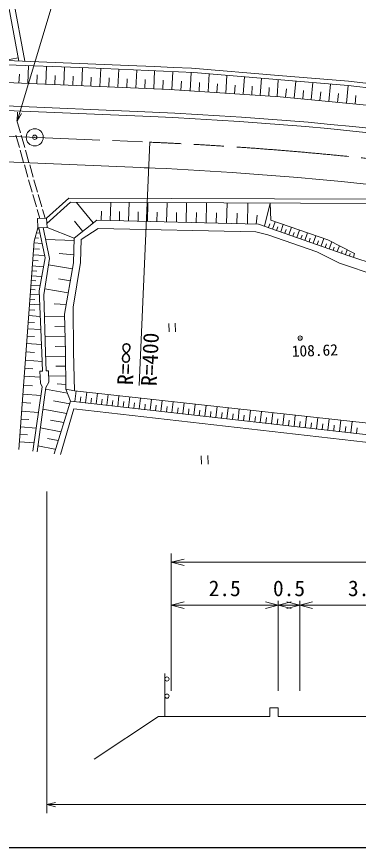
# Model space of a CAD drawing. Units: millimetres, scale not verified. Extents: x 40000 to 680000, y 20000 to 380000.
# Drawn here: x 168744 to 208637, y 205000 to 302002 of the extents above; entities that cross this region are included whole.
import ezdxf
from ezdxf.enums import TextEntityAlignment as Align

# ---------------------------------------------------------------- set-up
doc = ezdxf.new("R2010")
doc.units = ezdxf.units.MM
doc.header["$LTSCALE"] = 1000
doc.header["$PDMODE"] = 32
doc.header["$PDSIZE"] = 500
doc.linetypes.add('CHAIN', pattern=[18.5, 12, -1.5, 3.5, -1.5])
for name, color, linetype, lineweight in [('M-BGD', 7, 'Continuous', 13), ('M-BMK', 2, 'CHAIN', 13), ('M-STR-HTXT', 7, 'Continuous', 13), ('M-STR-STRC', 7, 'Continuous', 13), ('M-TTL-BAND', 7, 'Continuous', 25)]:
    doc.layers.add(name, color=color, linetype=linetype, lineweight=lineweight)
doc.styles.add('ＭＳ ゴシック', font='')
doc.styles.get('ＭＳ ゴシック').set_extended_font_data('MS Gothic')

msp = doc.modelspace()

# ---------------------------------------------------------------- linework, layer by layer
at = {"layer": 'M-BGD'}
for p, q in [((169000, 296819), (166561, 309862)), ((169717, 296792), (167375, 309316)), ((166023, 296929), (172256, 296698)), ((168930, 297191), (167280, 296882)), ((177139, 296016), (161623, 296592)), ((170060, 294199), (170148, 296276)), ((172148, 294110), (172236, 296198)), ((172256, 296698), (182779, 296260)), ((174247, 294021), (174336, 296120)), ((176357, 293931), (176447, 296042)), ((189398, 295459), (177139, 296016)), ((178467, 293842), (178556, 295952)), ((182779, 296260), (184870, 296165)), ((184870, 296165), (187010, 296068)), ((187010, 296068), (189155, 295970)), ((189155, 295970), (199325, 295132)), ((77398, 295413), (184600, 290836)), ((169021, 294243), (169066, 295281)), ((171104, 294155), (171148, 295198)), ((173197, 294066), (173242, 295115)), ((175302, 293976), (175347, 295031)), ((177412, 293887), (177457, 294941)), ((180570, 293752), (180660, 295856)), ((182668, 293663), (182757, 295761)), ((184759, 293574), (184848, 295666)), ((186850, 293479), (186988, 295568)), ((188983, 293339), (189123, 295471)), ((207463, 293952), (189398, 295459)), ((191088, 293200), (191227, 295306)), ((193158, 293064), (193294, 295134)), ((195192, 292930), (195326, 294964)), ((199325, 295132), (207483, 294452)), ((160725, 294595), (186571, 293497)), ((179519, 293797), (179563, 294849)), ((181619, 293708), (181664, 294756)), ((183713, 293619), (183758, 294664)), ((185805, 293530), (185849, 294576)), ((187916, 293409), (187987, 294475)), ((190035, 293270), (190105, 294322)), ((192123, 293132), (192191, 294167)), ((194175, 292997), (194242, 294014)), ((197191, 292799), (197322, 294798)), ((199155, 292670), (199284, 294634)), ((201132, 292487), (201325, 294464)), ((203137, 292291), (203333, 294296)), ((205170, 292093), (205369, 294126)), ((207233, 291892), (207434, 293954)), ((214372, 293168), (207463, 293952)), ((207483, 294452), (213561, 293763)), ((186571, 293497), (199488, 292648)), ((196191, 292865), (196257, 293864)), ((198173, 292734), (198237, 293716)), ((200144, 292584), (200241, 293572)), ((202135, 292389), (202233, 293392)), ((204154, 292192), (204253, 293209)), ((206202, 291992), (206302, 293024)), ((199488, 292648), (212967, 291332)), ((208249, 291792), (208348, 292808)), ((169193, 288438), (168779, 289880)), ((169067, 286703), (168653, 288144)), ((169690, 286708), (169276, 288149)), ((184275, 287339), (183061, 258916)), ((169564, 284973), (169150, 286414)), ((170187, 284978), (169773, 286419)), ((170061, 283242), (169647, 284684)), ((170683, 283247), (170270, 284689)), ((170557, 281512), (170143, 282954)), ((171180, 281517), (170766, 282959)), ((171054, 279782), (170640, 281224)), ((171677, 279787), (171263, 281229)), ((172250, 278472), (174840, 280821)), ((174840, 280821), (211204, 280669)), ((171443, 278428), (171137, 279494)), ((172057, 278461), (171760, 279499)), ((172285, 277828), (175032, 280320)), ((175032, 280320), (211152, 280169)), ((177683, 277907), (175729, 280317)), ((179671, 278197), (179722, 280301)), ((181818, 278144), (181871, 280292)), ((184011, 278090), (184065, 280283)), ((186249, 278035), (186304, 280273)), ((188533, 277979), (188590, 280264)), ((190866, 277922), (190923, 280254)), ((193247, 277863), (193305, 280244)), ((195677, 277803), (195737, 280234)), ((197682, 277526), (198322, 280223)), ((171180, 278413), (172250, 278472)), ((171239, 277336), (171180, 278413)), ((172250, 278472), (172308, 277394)), ((178619, 278223), (178645, 279275)), ((180744, 278170), (180771, 279244)), ((182914, 278117), (182941, 279213)), ((185130, 278063), (185157, 279182)), ((187391, 278007), (187419, 279149)), ((189700, 277950), (189728, 279116)), ((192056, 277892), (192086, 279083)), ((194462, 277833), (194492, 279048)), ((196700, 277778), (196821, 278801)), ((175476, 276118), (178089, 278236)), ((176478, 276930), (175501, 278135)), ((178089, 278236), (196980, 277771)), ((196980, 277771), (207520, 274087)), ((198154, 277361), (198304, 277789)), ((198626, 277197), (198925, 278052)), ((199098, 277032), (199249, 277462)), ((199571, 276867), (199871, 277727)), ((170779, 275767), (171239, 277336)), ((171064, 276742), (171473, 276717)), ((171205, 277222), (171375, 277202)), ((172308, 277394), (171239, 277336)), ((171346, 277342), (172059, 273834)), ((172592, 273761), (171855, 277370)), ((175476, 276118), (172308, 277394)), ((176294, 275977), (178270, 277275)), ((178270, 277275), (196674, 276859)), ((196674, 276859), (198060, 276526)), ((198060, 276526), (203771, 274552)), ((200043, 276702), (200193, 277134)), ((200515, 276537), (200816, 277401)), ((200987, 276373), (201138, 276807)), ((201459, 276208), (201762, 277076)), ((201931, 276043), (202083, 276479)), ((202403, 275878), (202707, 276750)), ((169005, 251452), (170779, 275767)), ((170765, 275582), (171718, 275513)), ((170896, 276166), (171293, 276142)), ((175467, 275856), (172140, 275972)), ((175376, 273248), (175476, 276118)), ((176220, 273302), (176294, 275977)), ((202875, 275714), (203028, 276152)), ((203347, 275549), (203653, 276425)), ((203819, 275384), (203973, 275824)), ((204291, 275219), (204598, 276099)), ((205235, 274890), (205520, 275705)), ((170715, 274893), (171405, 274843)), ((203771, 274552), (206426, 273208)), ((204763, 275054), (204906, 275462)), ((205707, 274725), (205827, 275068)), ((206180, 274560), (206419, 275246)), ((206652, 274395), (206749, 274673)), ((207124, 274231), (207318, 274787)), ((170617, 273552), (171269, 273504)), ((170665, 274203), (172004, 274106)), ((172059, 273834), (171358, 269968)), ((172059, 273834), (171358, 269968)), ((171932, 269510), (172592, 273761)), ((175409, 274193), (173705, 274337)), ((207520, 274087), (222255, 269081)), ((207596, 274066), (207693, 274344)), ((208185, 274344), (208068, 273901)), ((170570, 272901), (171873, 272805)), ((175255, 272539), (172476, 273017)), ((174344, 267241), (175376, 273248)), ((175331, 268075), (176220, 273302)), ((206426, 273208), (220785, 268325)), ((170484, 271724), (171661, 271638)), ((170527, 272312), (171115, 272269)), ((170406, 270660), (171470, 270583)), ((170445, 271192), (170977, 271153)), ((175016, 271150), (173627, 271389)), ((170368, 270137), (170892, 270099)), ((171358, 269968), (171702, 262744)), ((174777, 269761), (172044, 270231)), ((170287, 269021), (170879, 268978)), ((170330, 269614), (171377, 269537)), ((172128, 262759), (171932, 269510)), ((170195, 267757), (170866, 267708)), ((170243, 268428), (171429, 268342)), ((174542, 268395), (173137, 268474)), ((175390, 262857), (175331, 268075)), ((170146, 267085), (171488, 266988)), ((174348, 267025), (172001, 266981)), ((174462, 262863), (174344, 267241)), ((170090, 266325), (170850, 266270)), ((174370, 265852), (173196, 265830)), ((186498, 266181), (186532, 265181)), ((187282, 265207), (187247, 266206)), ((170035, 265565), (171555, 265454)), ((169972, 264704), (170833, 264641)), ((174391, 264678), (172066, 264635)), ((169909, 263843), (171631, 263717)), ((174413, 263516), (173250, 263494)), ((169838, 262868), (170813, 262796)), ((171767, 260612), (171702, 262744)), ((172128, 262759), (172175, 260637)), ((174435, 262353), (172129, 262310)), ((174462, 262863), (174506, 258510)), ((175501, 258315), (175390, 262857)), ((169699, 260962), (170630, 260894)), ((169767, 261892), (171717, 261750)), ((174456, 261200), (173303, 261179)), ((169631, 260031), (171492, 259895)), ((171463, 260607), (171767, 260612)), ((171522, 259194), (171463, 260607)), ((172175, 260637), (172480, 260631)), ((172480, 260631), (172509, 259317)), ((174477, 260047), (172494, 260010)), ((171736, 258759), (171522, 259194)), ((172509, 259317), (172162, 258695)), ((174496, 259056), (173482, 259135)), ((169554, 258973), (170612, 258896)), ((170653, 251257), (171736, 258759)), ((172162, 258695), (171136, 251200)), ((174693, 258022), (172134, 258494)), ((174506, 258510), (175040, 257111)), ((175501, 258315), (174506, 258510)), ((228078, 252504), (175501, 258315)), ((175540, 257054), (175681, 258295)), ((176784, 256913), (176926, 258157)), ((169476, 257915), (171592, 257761)), ((174940, 256792), (173068, 257137)), ((173113, 250966), (175040, 257111)), ((175040, 257111), (227821, 251124)), ((176162, 256983), (176233, 257606)), ((177408, 256842), (177479, 257466)), ((178033, 256771), (178174, 258019)), ((178658, 256700), (178729, 257326)), ((179284, 256629), (179426, 257881)), ((179912, 256558), (179983, 257186)), ((180540, 256487), (180682, 257742)), ((181799, 256344), (181941, 257603)), ((183061, 256201), (183204, 257464)), ((184327, 256057), (184471, 257324)), ((185597, 255913), (185741, 257183)), ((169404, 256927), (170392, 256855)), ((174589, 255672), (171818, 256184)), ((175433, 256205), (173858, 250878)), ((227681, 250208), (175433, 256205)), ((181169, 256416), (181241, 257045)), ((182430, 256273), (182502, 256904)), ((183694, 256129), (183766, 256762)), ((184962, 255985), (185034, 256620)), ((186234, 255841), (186306, 256478)), ((186871, 255769), (187015, 257042)), ((187509, 255696), (187582, 256335)), ((188148, 255624), (188293, 256901)), ((188788, 255551), (188861, 256192)), ((189429, 255479), (189574, 256760)), ((190713, 255333), (190859, 256618)), ((192002, 255187), (192148, 256475)), ((193294, 255040), (193440, 256332)), ((194589, 254893), (194736, 256189)), ((169332, 255939), (171308, 255795)), ((190071, 255406), (190144, 256048)), ((191358, 255260), (191431, 255904)), ((192648, 255114), (192721, 255760)), ((193941, 254967), (194015, 255615)), ((195239, 254820), (195313, 255469)), ((195889, 254746), (196036, 256045)), ((196540, 254672), (196614, 255324)), ((197192, 254598), (197339, 255901)), ((197845, 254524), (197919, 255178)), ((198498, 254450), (198647, 255757)), ((199809, 254301), (199958, 255612)), ((201123, 254152), (201273, 255467)), ((202442, 254003), (202591, 255321)), ((203764, 253853), (203913, 255175)), ((169265, 255016), (170188, 254949)), ((174254, 254605), (172708, 254890)), ((199154, 254376), (199228, 255031)), ((200466, 254227), (200541, 254884)), ((201783, 254078), (201857, 254737)), ((203103, 253928), (203178, 254589)), ((204426, 253778), (204502, 254441)), ((205089, 253703), (205240, 255028)), ((205754, 253627), (205829, 254292)), ((206419, 253552), (206570, 254881)), ((207752, 253401), (207903, 254734)), ((169135, 253232), (169997, 253169)), ((169198, 254093), (171043, 253959)), ((173919, 253537), (171517, 253981)), ((207086, 253476), (207161, 254143)), ((208421, 253325), (208497, 253993)), ((169072, 252370), (170795, 252244)), ((173600, 252520), (172365, 252748)), ((173214, 251515), (171229, 251881)), ((190302, 250735), (190337, 249735)), ((191086, 249761), (191052, 250760)), ((186791, 223284), (186791, 239315)), ((186791, 238284), (188291, 238659)), ((186791, 238284), (236791, 238284)), ((186791, 238284), (188291, 237909)), ((199291, 223284), (199291, 233784)), ((201791, 223284), (201791, 233784)), ((186791, 233284), (188291, 233659)), ((186791, 233284), (199291, 233284)), ((186791, 233284), (188291, 232909)), ((199291, 233284), (197791, 233659)), ((199291, 233284), (197791, 232909)), ((199291, 233284), (200791, 233659)), ((199291, 233284), (201791, 233284)), ((199291, 233284), (200791, 232909)), ((201791, 233284), (200291, 233659)), ((201791, 233284), (200291, 232909)), ((201791, 233284), (203291, 233659)), ((201791, 233284), (216791, 233284)), ((201791, 233284), (203291, 232909)), ((186041, 220284), (186041, 225284)), ((198291, 221284), (199291, 221284)), ((198291, 220284), (198291, 221284)), ((199291, 220284), (199291, 221284)), ((185291, 220284), (177791, 215284)), ((186791, 220284), (185291, 220284)), ((186791, 220284), (198291, 220284)), ((199291, 220284), (236791, 220284))]:
    msp.add_line(p, q, dxfattribs=at)
msp.add_lwpolyline([(198322, 280223), (198412, 278229), (205059, 275941), (208185, 274344)], dxfattribs=at)
for centre, radius in [((170861, 287912), 1000), ((186291, 224659), 250), ((186291, 222659), 250)]:
    msp.add_circle(centre, radius, dxfattribs=at)
msp.add_arc((168064, -106212), 397391, 75.60221, 87.61507, dxfattribs=at)
for p in [(170861, 287912), (201840, 264463)]:
    msp.add_point(p, dxfattribs=at)
at = {"layer": 'M-BMK'}
msp.add_line((166465, 288100), (184275, 287339), dxfattribs=at)
for start, end in [(87.24359, 87.55498), (84.37888, 87.24359), (81.57332, 84.37888)]:
    msp.add_arc((167210, -112297), 400000, start, end, dxfattribs=at)
at = {"layer": 'M-STR-HTXT'}
for p, q in [((168801, 289806), (180085, 327260)), ((168801, 289806), (168850, 290836)), ((168801, 289806), (169328, 290692)), ((172285, 246551), (172285, 209000)), ((172285, 210000), (173285, 210250)), ((553959, 210000), (172285, 210000)), ((172285, 210000), (173285, 209750))]:
    msp.add_line(p, q, dxfattribs=at)
at = {"layer": 'M-STR-STRC'}
for p, q in [((77200, 294913), (184403, 290336)), ((76944, 288919), (184147, 284341))]:
    msp.add_line(p, q, dxfattribs=at)
for centre, radius, start, end in [((167209, -112316), 403019, 75.78346, 87.55483), ((167211, -112288), 396991, 75.7857, 87.62829)]:
    msp.add_arc(centre, radius, start, end, dxfattribs=at)
at = {"layer": 'M-TTL-BAND'}
msp.add_line((40000, 205000), (579000, 205000), dxfattribs=at)

# ---------------------------------------------------------------- texts
at = {"layer": 'M-BGD', "style": 'ＭＳ ゴシック'}
msp.add_text('R=400', height=1833, rotation=87.555, dxfattribs=at).set_placement((183261, 258908), align=Align.TOP_LEFT)
msp.add_text('R=∞', height=1833, rotation=87.555, dxfattribs=at).set_placement((182861, 258925), align=Align.BOTTOM_LEFT)
msp.add_text('108.62', height=1320, rotation=1.967, dxfattribs=at).set_placement((200861, 262933), align=Align.MIDDLE_LEFT)
for s, p in [('2.5', (193032, 233784)), ('0.5', (200541, 233784)), ('3.0', (209291, 233784))]:
    msp.add_text(s, height=1833, dxfattribs=at).set_placement(p, align=Align.BOTTOM_CENTER)

doc.saveas('drawing.dxf')
